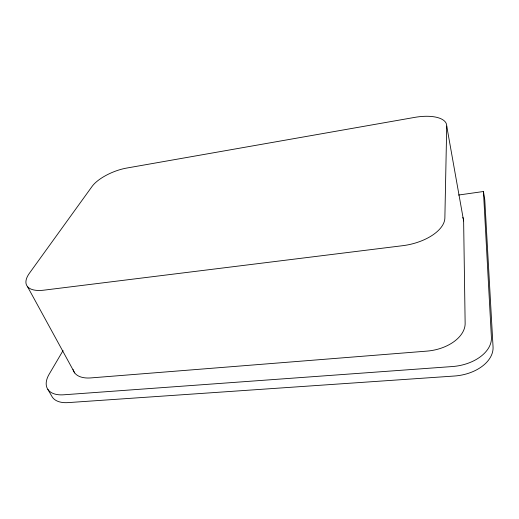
<?xml version="1.0" encoding="UTF-8"?>
<svg xmlns="http://www.w3.org/2000/svg" width="519" height="519" viewBox="0 0 519 519"><rect width="100%" height="100%" fill="white"/><g stroke="black" fill="none" stroke-linecap="round" stroke-linejoin="round"><path stroke-width="0.78" d="M446.723 126.059L444.867 217.986A40.197 20.857 -12.5 0 1 402.705 245.688L43.94 290.16A34.767 15.181 -25.8 0 1 29.401 273.266L92.11 186.392A29.032 11.204 -22.3 0 1 126.701 168.059L414.778 117.372A33.612 14.279 -13.1 0 1 446.723 126.059L463.629 220.932L465.141 323.369A36.959 23.232 -10.2 0 1 426.975 351.11L90.883 377.91A32.314 17.328 -27.8 0 1 73.049 369.509M63.059 350.565L49.162 374.205A33.034 17.601 -29.1 0 0 63.746 394.79L452.445 366.537A38.516 24.763 -8.3 0 0 491.409 337.441L483.449 191.511L458.575 195.034M47.878 389.438L52.341 397.139A32.807 17.769 -29.4 0 0 68.184 402.608L454.449 376.022A38.211 24.931 -8 0 0 493.05 346.958L484.778 199.847L483.449 191.511M27.475 286.572L74.71 372.94M462.831 217.422A31.309 16.368 -11.3 0 1 463.629 220.932"/></g></svg>
